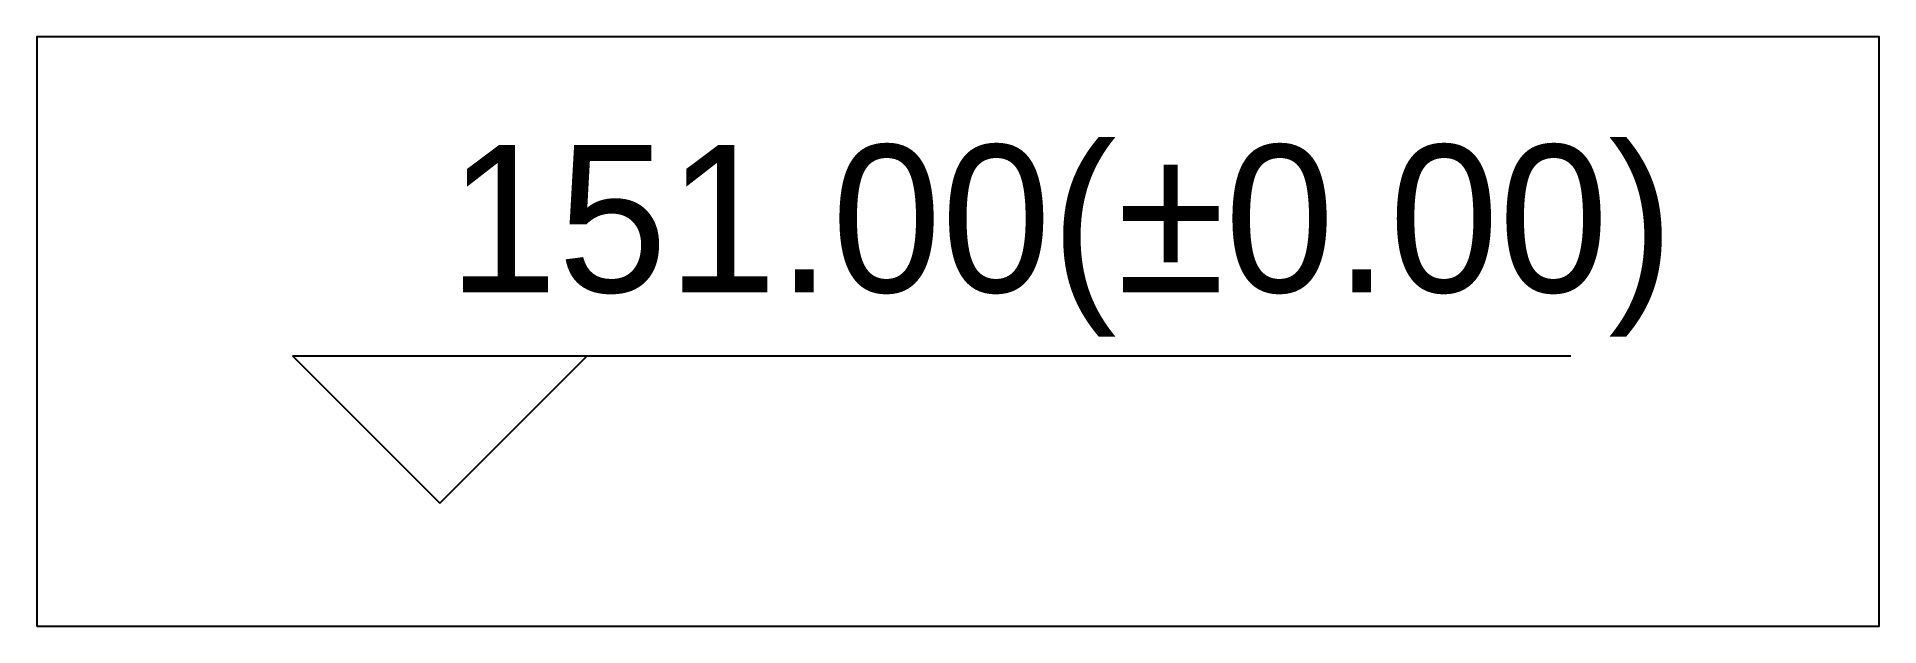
# Model space of a CAD drawing. Header units: metres. Extents: x 11 to 2511, y 13 to 813.
import ezdxf

# ---------------------------------------------------------------- set-up
doc = ezdxf.new("R2010")
doc.units = ezdxf.units.M

msp = doc.modelspace()

# ---------------------------------------------------------------- linework, layer by layer
for p, q in [((357.83, 379.62), (2092.57, 379.62)), ((357.83, 379.62), (557.83, 179.62)), ((557.83, 179.62), (757.83, 379.62))]:
    msp.add_line(p, q)
msp.add_lwpolyline([(10.89, 12.79), (2510.89, 12.79), (2510.89, 812.79), (10.89, 812.79)], close=True)

# ---------------------------------------------------------------- texts
at = {"insert": (569.02, 666.06), "char_height": 200, "attachment_point": 1}
msp.add_mtext('151.00(%%p0.00)', dxfattribs=at)

doc.saveas('drawing.dxf')
